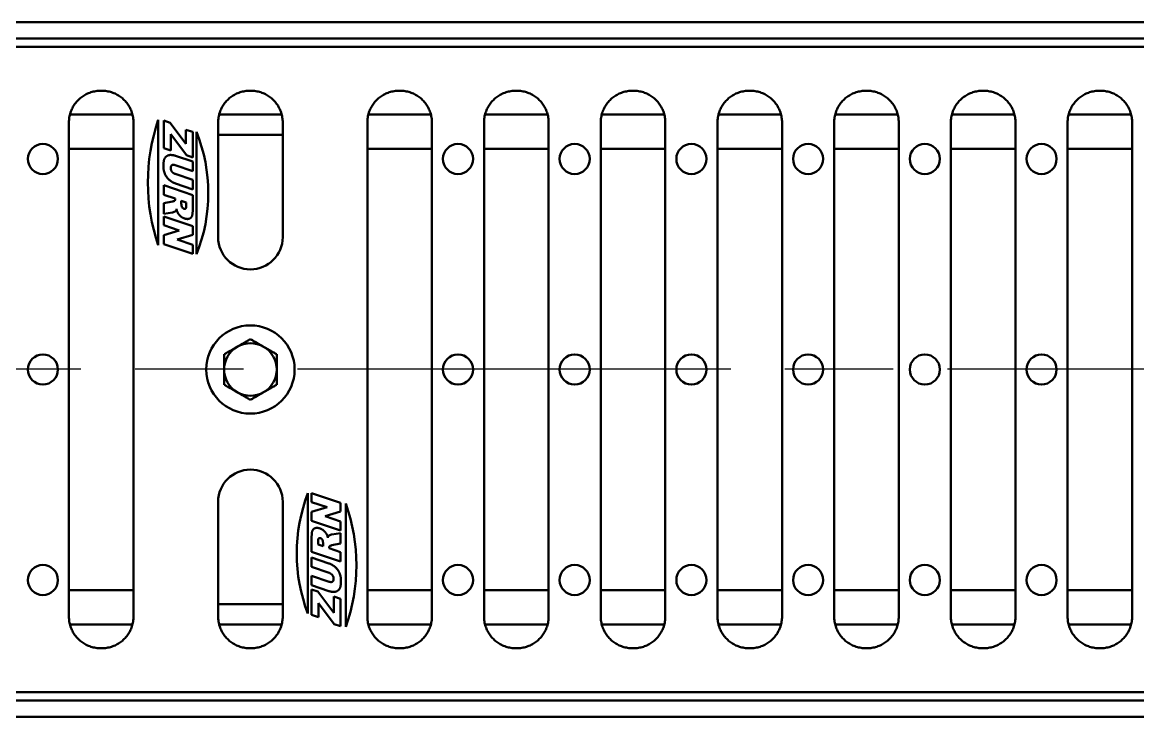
# Model space of a CAD drawing. Header units: inches. Extents: x 39 to 190, y 80 to 114.
# Drawn here: x 135.94 to 145.21, y 104.35 to 110.12 of the extents above; entities that cross this region are included whole.
import ezdxf

# ---------------------------------------------------------------- set-up
doc = ezdxf.new("R2010")
doc.units = ezdxf.units.IN
doc.header["$LTSCALE"] = 8
doc.header["$MEASUREMENT"] = 0
doc.linetypes.add('CHAIN', pattern=[0.7087, 0.4724, -0.0591, 0.1181, -0.0591])
doc.layers.add('Visible (ANSI)', color=7, linetype='Continuous', lineweight=50)

msp = doc.modelspace()

# ---------------------------------------------------------------- linework, layer by layer
at = {"linetype": 'CHAIN', "ltscale": 0.952448}
msp.add_line((190.429964, 107.239559), (64.338546, 107.239559), dxfattribs=at)
at = {"layer": 'Visible (ANSI)'}
for p, q in [((187.838386, 110.123059), (67.838386, 110.123059)), ((187.838386, 109.987059), (67.838386, 109.987059)), ((147.793038, 109.918013), (127.883734, 109.918013)), ((136.602242, 109.55423), (136.594529, 109.55423)), ((137.842242, 109.55423), (137.834529, 109.55423)), ((139.082242, 109.55423), (139.074529, 109.55423)), ((140.052242, 109.55423), (140.044529, 109.55423)), ((141.022242, 109.55423), (141.014529, 109.55423)), ((141.992242, 109.55423), (141.984529, 109.55423)), ((142.962242, 109.55423), (142.954529, 109.55423)), ((143.932242, 109.55423), (143.924529, 109.55423)), ((144.902242, 109.55423), (144.894529, 109.55423)), ((136.858229, 109.357059), (136.338543, 109.357059)), ((137.071695, 109.311166), (137.071695, 108.269747)), ((137.118928, 109.077578), (137.118928, 109.30567)), ((137.118928, 109.30567), (137.172057, 109.287578)), ((138.098229, 109.357059), (137.578543, 109.357059)), ((139.338229, 109.357059), (138.818543, 109.357059)), ((140.308229, 109.357059), (139.788543, 109.357059)), ((141.278229, 109.357059), (140.758543, 109.357059)), ((142.248229, 109.357059), (141.728543, 109.357059)), ((143.218229, 109.357059), (142.698543, 109.357059)), ((144.188229, 109.357059), (143.668543, 109.357059)), ((145.158229, 109.357059), (144.638543, 109.357059)), ((136.330067, 105.183452), (136.330067, 109.290666)), ((136.866704, 105.183452), (136.866704, 109.290666)), ((137.172057, 109.287578), (137.302592, 109.113532)), ((137.302592, 109.113532), (137.302592, 109.230555)), ((137.302592, 109.230555), (137.358928, 109.211319)), ((137.358928, 109.211319), (137.358928, 109.000631)), ((137.389778, 108.194391), (137.389778, 109.212445)), ((137.570067, 108.337059), (137.570067, 109.290666)), ((138.106704, 109.290666), (138.106704, 108.337059)), ((138.810067, 109.290666), (138.810067, 105.183452)), ((139.346704, 109.290666), (139.346704, 105.183452)), ((139.780067, 109.290666), (139.780067, 105.183452)), ((140.316704, 109.290666), (140.316704, 105.183452)), ((140.750067, 109.290666), (140.750067, 105.183452)), ((141.286704, 109.290666), (141.286704, 105.183452)), ((141.720067, 109.290666), (141.720067, 105.183452)), ((142.256704, 109.290666), (142.256704, 105.183452)), ((142.690067, 109.290666), (142.690067, 105.183452)), ((143.226704, 109.290666), (143.226704, 105.183452)), ((143.660067, 109.290666), (143.660067, 105.183452)), ((144.196704, 109.290666), (144.196704, 105.183452)), ((144.630067, 109.290666), (144.630067, 105.183452)), ((145.166704, 109.290666), (145.166704, 105.183452)), ((137.307859, 109.018036), (137.175722, 109.193914)), ((137.175722, 109.193914), (137.175722, 109.058341)), ((137.570067, 109.187059), (138.106704, 109.187059)), ((136.866704, 109.072059), (136.330067, 109.072059)), ((137.175722, 109.058341), (137.118928, 109.077578)), ((137.358928, 109.000631), (137.307859, 109.018036)), ((139.346704, 109.072059), (138.810067, 109.072059)), ((140.316704, 109.072059), (139.780067, 109.072059)), ((141.286704, 109.072059), (140.750067, 109.072059)), ((142.256704, 109.072059), (141.720067, 109.072059)), ((143.226704, 109.072059), (142.690067, 109.072059)), ((144.196704, 109.072059), (143.660067, 109.072059)), ((145.166704, 109.072059), (144.630067, 109.072059)), ((137.358928, 108.886128), (137.213508, 108.935593)), ((137.216714, 109.013456), (137.358928, 108.964906)), ((137.358928, 108.964906), (137.358928, 108.886128)), ((137.213508, 108.862769), (137.358928, 108.813303)), ((137.118928, 108.68941), (137.118928, 108.768647)), ((137.118928, 108.768647), (137.358928, 108.686891)), ((137.358928, 108.734525), (137.216714, 108.783074)), ((137.358928, 108.813303), (137.358928, 108.734525)), ((137.213508, 108.65712), (137.118928, 108.68941)), ((137.213508, 108.654372), (137.213508, 108.65712)), ((137.358928, 108.686891), (137.358928, 108.563227)), ((137.118928, 108.619105), (137.190149, 108.633303)), ((137.118928, 108.532082), (137.118928, 108.619105)), ((137.264119, 108.639944), (137.305111, 108.625975)), ((137.264119, 108.612922), (137.264119, 108.639944)), ((137.305111, 108.625975), (137.305111, 108.597578)), ((137.18992, 108.543074), (137.118928, 108.532082)), ((137.118928, 108.435441), (137.118928, 108.510097)), ((137.118928, 108.510097), (137.358928, 108.428341)), ((137.247172, 108.3917), (137.118928, 108.435441)), ((137.118928, 108.353456), (137.247172, 108.3917)), ((137.358928, 108.428341), (137.358928, 108.355746)), ((137.118928, 108.280173), (137.118928, 108.353456)), ((137.358928, 108.198418), (137.118928, 108.280173)), ((137.358928, 108.355746), (137.230225, 108.317273)), ((137.230225, 108.317273), (137.358928, 108.273303)), ((137.358928, 108.273303), (137.358928, 108.198418)), ((138.316356, 106.208221), (138.316356, 105.207533)), ((138.347206, 106.135478), (138.347206, 106.210364)), ((138.347206, 106.210364), (138.587206, 106.128608)), ((137.570067, 105.183452), (137.570067, 106.137059)), ((138.106704, 106.137059), (138.106704, 105.183452)), ((138.475909, 106.091509), (138.347206, 106.135478)), ((138.347206, 106.053036), (138.475909, 106.091509)), ((138.347206, 105.98044), (138.347206, 106.053036)), ((138.587206, 106.055326), (138.458962, 106.017081)), ((138.587206, 106.128608), (138.587206, 106.055326)), ((138.631028, 105.097616), (138.631028, 106.12184)), ((138.587206, 105.898684), (138.347206, 105.98044)), ((138.458962, 106.017081), (138.587206, 105.973341)), ((138.587206, 105.973341), (138.587206, 105.898684)), ((138.516214, 105.865707), (138.587206, 105.8767)), ((138.587206, 105.8767), (138.587206, 105.789677)), ((138.347206, 105.72189), (138.347206, 105.845555)), ((138.401023, 105.782807), (138.401023, 105.811203)), ((138.442016, 105.768837), (138.401023, 105.782807)), ((138.442016, 105.79586), (138.442016, 105.768837)), ((138.587206, 105.789677), (138.515985, 105.775478)), ((138.587206, 105.640135), (138.347206, 105.72189)), ((138.492626, 105.75441), (138.492626, 105.751661)), ((138.492626, 105.751661), (138.587206, 105.719371)), ((138.587206, 105.719371), (138.587206, 105.640135)), ((138.347206, 105.674257), (138.48942, 105.625707)), ((138.347206, 105.595478), (138.347206, 105.674257)), ((138.492626, 105.546013), (138.347206, 105.595478)), ((138.347206, 105.443875), (138.347206, 105.522654)), ((138.347206, 105.522654), (138.492626, 105.473188)), ((136.330067, 105.402059), (136.866704, 105.402059)), ((138.48942, 105.395326), (138.347206, 105.443875)), ((138.347206, 105.40815), (138.398275, 105.390745)), ((138.347206, 105.197463), (138.347206, 105.40815)), ((138.810067, 105.402059), (139.346704, 105.402059)), ((139.780067, 105.402059), (140.316704, 105.402059)), ((140.750067, 105.402059), (141.286704, 105.402059)), ((141.720067, 105.402059), (142.256704, 105.402059)), ((142.690067, 105.402059), (143.226704, 105.402059)), ((143.660067, 105.402059), (144.196704, 105.402059)), ((144.630067, 105.402059), (145.166704, 105.402059)), ((138.398275, 105.390745), (138.530412, 105.214868)), ((138.530412, 105.214868), (138.530412, 105.35044)), ((138.530412, 105.35044), (138.587206, 105.331203)), ((138.587206, 105.331203), (138.587206, 105.103112)), ((138.106704, 105.287059), (137.570067, 105.287059)), ((138.534077, 105.121203), (138.403542, 105.295249)), ((138.403542, 105.295249), (138.403542, 105.178226)), ((138.403542, 105.178226), (138.347206, 105.197463)), ((136.338543, 105.117059), (136.858229, 105.117059)), ((137.578543, 105.117059), (138.098229, 105.117059)), ((138.587206, 105.103112), (138.534077, 105.121203)), ((138.818543, 105.117059), (139.338229, 105.117059)), ((139.788543, 105.117059), (140.308229, 105.117059)), ((140.758543, 105.117059), (141.278229, 105.117059)), ((141.728543, 105.117059), (142.248229, 105.117059)), ((142.698543, 105.117059), (143.218229, 105.117059)), ((143.668543, 105.117059), (144.188229, 105.117059)), ((144.638543, 105.117059), (145.158229, 105.117059)), ((136.594529, 104.919888), (136.602242, 104.919888)), ((137.834529, 104.919888), (137.842242, 104.919888)), ((139.074529, 104.919888), (139.082242, 104.919888)), ((140.044529, 104.919888), (140.052242, 104.919888)), ((141.014529, 104.919888), (141.022242, 104.919888)), ((141.984529, 104.919888), (141.992242, 104.919888)), ((142.954529, 104.919888), (142.962242, 104.919888)), ((143.924529, 104.919888), (143.932242, 104.919888)), ((144.894529, 104.919888), (144.902242, 104.919888)), ((67.838386, 104.487059), (187.838386, 104.487059)), ((127.883734, 104.556105), (147.793038, 104.556105)), ((67.838386, 104.351059), (187.838386, 104.351059))]:
    msp.add_line(p, q, dxfattribs=at)
for centre, radius in [((136.113372, 108.987059), 0.125), ((139.5634, 108.987059), 0.125), ((140.5334, 108.987059), 0.125), ((141.5034, 108.987059), 0.125), ((142.4734, 108.987059), 0.125), ((143.4434, 108.987059), 0.125), ((144.4134, 108.987059), 0.125), ((137.838386, 107.237059), 0.367), ((136.113372, 107.237059), 0.125), ((139.5634, 107.237059), 0.125), ((140.5334, 107.237059), 0.125), ((141.5034, 107.237059), 0.125), ((142.4734, 107.237059), 0.125), ((143.4434, 107.237059), 0.125), ((144.4134, 107.237059), 0.125), ((136.113372, 105.487059), 0.125), ((139.5634, 105.487059), 0.125), ((140.5334, 105.487059), 0.125), ((141.5034, 105.487059), 0.125), ((142.4734, 105.487059), 0.125), ((143.4434, 105.487059), 0.125), ((144.4134, 105.487059), 0.125)]:
    msp.add_circle(centre, radius, dxfattribs=at)
for centre, radius, start, end in [((138.61476, 108.790457), 1.628553, 161.3529587, 198.6470413), ((136.126802, 108.703418), 1.361696, 338.0486904, 21.9513096), ((137.838386, 108.337059), 0.268318, 180, 0), ((137.838386, 107.237059), 0.21875, 60, 120), ((137.838386, 107.237059), 0.21875, 120, 180), ((137.838386, 107.237059), 0.21875, 0, 60), ((137.838386, 107.237059), 0.21875, 180, 240), ((137.838386, 107.237059), 0.21875, 300, 0), ((137.838386, 107.237059), 0.21875, 240, 300), ((137.838386, 106.137059), 0.268318, 0, 180), ((139.610374, 105.707877), 1.387381, 158.86054, 201.13946), ((137.185289, 105.609728), 1.53376, 340.4947408, 19.5052592)]:
    msp.add_arc(centre, radius, start, end, dxfattribs=at)
for points, knots in [([(136.594529, 109.55423), (136.580629, 109.55423), (136.56674, 109.553144), (136.539322, 109.54883), (136.525793, 109.545602), (136.499425, 109.537083), (136.486587, 109.531792), (136.461911, 109.519278), (136.450074, 109.512056), (136.427688, 109.495855), (136.41714, 109.486877), (136.397588, 109.467385), (136.388585, 109.45687), (136.372339, 109.434561), (136.365098, 109.422765), (136.352554, 109.39818), (136.347251, 109.385389), (136.338713, 109.359124), (136.335478, 109.345649), (136.331155, 109.318342), (136.330067, 109.304509), (136.330067, 109.290666)], [-0.98008275, -0.98008275, -0.98008275, -0.98008275, -0.82373227, -0.82373227, -0.6673818, -0.6673818, -0.51103133, -0.51103133, -0.35468086, -0.35468086, -0.19833038, -0.19833038, -0.04197991, -0.04197991, 0.11437056, 0.11437056, 0.27072103, 0.27072103, 0.42707151, 0.42707151, 0.58342198, 0.58342198, 0.58342198, 0.58342198]), ([(136.866704, 109.290666), (136.866704, 109.304509), (136.865616, 109.318342), (136.861293, 109.345649), (136.858058, 109.359124), (136.84952, 109.385389), (136.844217, 109.39818), (136.831673, 109.422765), (136.824432, 109.434561), (136.808187, 109.45687), (136.799183, 109.467385), (136.779631, 109.486877), (136.769083, 109.495855), (136.746698, 109.512056), (136.734861, 109.519278), (136.710185, 109.531792), (136.697346, 109.537083), (136.670978, 109.545602), (136.657449, 109.54883), (136.630031, 109.553144), (136.616142, 109.55423), (136.602242, 109.55423)], [-0.58342198, -0.58342198, -0.58342198, -0.58342198, -0.42707151, -0.42707151, -0.27072103, -0.27072103, -0.11437056, -0.11437056, 0.04197991, 0.04197991, 0.19833038, 0.19833038, 0.35468086, 0.35468086, 0.51103133, 0.51103133, 0.6673818, 0.6673818, 0.82373227, 0.82373227, 0.98008275, 0.98008275, 0.98008275, 0.98008275]), ([(137.834529, 109.55423), (137.820629, 109.55423), (137.80674, 109.553144), (137.779322, 109.54883), (137.765793, 109.545602), (137.739425, 109.537083), (137.726587, 109.531792), (137.701911, 109.519278), (137.690074, 109.512056), (137.667688, 109.495855), (137.65714, 109.486877), (137.637588, 109.467385), (137.628585, 109.45687), (137.612339, 109.434561), (137.605098, 109.422765), (137.592554, 109.39818), (137.587251, 109.385389), (137.578713, 109.359124), (137.575478, 109.345649), (137.571155, 109.318342), (137.570067, 109.304509), (137.570067, 109.290666)], [-0.98008275, -0.98008275, -0.98008275, -0.98008275, -0.82373227, -0.82373227, -0.6673818, -0.6673818, -0.51103133, -0.51103133, -0.35468086, -0.35468086, -0.19833038, -0.19833038, -0.04197991, -0.04197991, 0.11437056, 0.11437056, 0.27072103, 0.27072103, 0.42707151, 0.42707151, 0.58342198, 0.58342198, 0.58342198, 0.58342198]), ([(137.842242, 109.55423), (137.856142, 109.55423), (137.870031, 109.553144), (137.897449, 109.54883), (137.910978, 109.545602), (137.937346, 109.537083), (137.950185, 109.531792), (137.974861, 109.519278), (137.986698, 109.512056), (138.009083, 109.495855), (138.019631, 109.486877), (138.039183, 109.467385), (138.048187, 109.45687), (138.064432, 109.434561), (138.071673, 109.422765), (138.084217, 109.39818), (138.08952, 109.385389), (138.098058, 109.359124), (138.101293, 109.345649), (138.105616, 109.318342), (138.106704, 109.304509), (138.106704, 109.290666)], [-0.98008275, -0.98008275, -0.98008275, -0.98008275, -0.82373227, -0.82373227, -0.6673818, -0.6673818, -0.51103133, -0.51103133, -0.35468086, -0.35468086, -0.19833038, -0.19833038, -0.04197991, -0.04197991, 0.11437056, 0.11437056, 0.27072103, 0.27072103, 0.42707151, 0.42707151, 0.58342198, 0.58342198, 0.58342198, 0.58342198]), ([(138.810067, 109.290666), (138.810067, 109.304509), (138.811155, 109.318342), (138.815478, 109.345649), (138.818713, 109.359124), (138.827251, 109.385389), (138.832554, 109.39818), (138.845098, 109.422765), (138.852339, 109.434561), (138.868585, 109.45687), (138.877588, 109.467385), (138.89714, 109.486877), (138.907688, 109.495855), (138.930074, 109.512056), (138.941911, 109.519278), (138.966587, 109.531792), (138.979425, 109.537083), (139.005793, 109.545602), (139.019322, 109.54883), (139.04674, 109.553144), (139.060629, 109.55423), (139.074529, 109.55423)], [-0.58342198, -0.58342198, -0.58342198, -0.58342198, -0.42707151, -0.42707151, -0.27072103, -0.27072103, -0.11437056, -0.11437056, 0.04197991, 0.04197991, 0.19833038, 0.19833038, 0.35468086, 0.35468086, 0.51103133, 0.51103133, 0.6673818, 0.6673818, 0.82373227, 0.82373227, 0.98008275, 0.98008275, 0.98008275, 0.98008275]), ([(139.082242, 109.55423), (139.096142, 109.55423), (139.110031, 109.553144), (139.137449, 109.54883), (139.150978, 109.545602), (139.177346, 109.537083), (139.190185, 109.531792), (139.214861, 109.519278), (139.226698, 109.512056), (139.249083, 109.495855), (139.259631, 109.486877), (139.279183, 109.467385), (139.288187, 109.45687), (139.304432, 109.434561), (139.311673, 109.422765), (139.324217, 109.39818), (139.32952, 109.385389), (139.338058, 109.359124), (139.341293, 109.345649), (139.345616, 109.318342), (139.346704, 109.304509), (139.346704, 109.290666)], [-0.98008275, -0.98008275, -0.98008275, -0.98008275, -0.82373227, -0.82373227, -0.6673818, -0.6673818, -0.51103133, -0.51103133, -0.35468086, -0.35468086, -0.19833038, -0.19833038, -0.04197991, -0.04197991, 0.11437056, 0.11437056, 0.27072103, 0.27072103, 0.42707151, 0.42707151, 0.58342198, 0.58342198, 0.58342198, 0.58342198]), ([(139.780067, 109.290666), (139.780067, 109.304509), (139.781155, 109.318342), (139.785478, 109.345649), (139.788713, 109.359124), (139.797251, 109.385389), (139.802554, 109.39818), (139.815098, 109.422765), (139.822339, 109.434561), (139.838585, 109.45687), (139.847588, 109.467385), (139.86714, 109.486877), (139.877688, 109.495855), (139.900074, 109.512056), (139.911911, 109.519278), (139.936587, 109.531792), (139.949425, 109.537083), (139.975793, 109.545602), (139.989322, 109.54883), (140.01674, 109.553144), (140.030629, 109.55423), (140.044529, 109.55423)], [-0.58342198, -0.58342198, -0.58342198, -0.58342198, -0.42707151, -0.42707151, -0.27072103, -0.27072103, -0.11437056, -0.11437056, 0.04197991, 0.04197991, 0.19833038, 0.19833038, 0.35468086, 0.35468086, 0.51103133, 0.51103133, 0.6673818, 0.6673818, 0.82373227, 0.82373227, 0.98008275, 0.98008275, 0.98008275, 0.98008275]), ([(140.052242, 109.55423), (140.066142, 109.55423), (140.080031, 109.553144), (140.107449, 109.54883), (140.120978, 109.545602), (140.147346, 109.537083), (140.160185, 109.531792), (140.184861, 109.519278), (140.196698, 109.512056), (140.219083, 109.495855), (140.229631, 109.486877), (140.249183, 109.467385), (140.258187, 109.45687), (140.274432, 109.434561), (140.281673, 109.422765), (140.294217, 109.39818), (140.29952, 109.385389), (140.308058, 109.359124), (140.311293, 109.345649), (140.315616, 109.318342), (140.316704, 109.304509), (140.316704, 109.290666)], [-0.98008275, -0.98008275, -0.98008275, -0.98008275, -0.82373227, -0.82373227, -0.6673818, -0.6673818, -0.51103133, -0.51103133, -0.35468086, -0.35468086, -0.19833038, -0.19833038, -0.04197991, -0.04197991, 0.11437056, 0.11437056, 0.27072103, 0.27072103, 0.42707151, 0.42707151, 0.58342198, 0.58342198, 0.58342198, 0.58342198]), ([(140.750067, 109.290666), (140.750067, 109.304509), (140.751155, 109.318342), (140.755478, 109.345649), (140.758713, 109.359124), (140.767251, 109.385389), (140.772554, 109.39818), (140.785098, 109.422765), (140.792339, 109.434561), (140.808585, 109.45687), (140.817588, 109.467385), (140.83714, 109.486877), (140.847688, 109.495855), (140.870074, 109.512056), (140.881911, 109.519278), (140.906587, 109.531792), (140.919425, 109.537083), (140.945793, 109.545602), (140.959322, 109.54883), (140.98674, 109.553144), (141.000629, 109.55423), (141.014529, 109.55423)], [-0.58342198, -0.58342198, -0.58342198, -0.58342198, -0.42707151, -0.42707151, -0.27072103, -0.27072103, -0.11437056, -0.11437056, 0.04197991, 0.04197991, 0.19833038, 0.19833038, 0.35468086, 0.35468086, 0.51103133, 0.51103133, 0.6673818, 0.6673818, 0.82373227, 0.82373227, 0.98008275, 0.98008275, 0.98008275, 0.98008275]), ([(141.022242, 109.55423), (141.036142, 109.55423), (141.050031, 109.553144), (141.077449, 109.54883), (141.090978, 109.545602), (141.117346, 109.537083), (141.130185, 109.531792), (141.154861, 109.519278), (141.166698, 109.512056), (141.189083, 109.495855), (141.199631, 109.486877), (141.219183, 109.467385), (141.228187, 109.45687), (141.244432, 109.434561), (141.251673, 109.422765), (141.264217, 109.39818), (141.26952, 109.385389), (141.278058, 109.359124), (141.281293, 109.345649), (141.285616, 109.318342), (141.286704, 109.304509), (141.286704, 109.290666)], [-0.98008275, -0.98008275, -0.98008275, -0.98008275, -0.82373227, -0.82373227, -0.6673818, -0.6673818, -0.51103133, -0.51103133, -0.35468086, -0.35468086, -0.19833038, -0.19833038, -0.04197991, -0.04197991, 0.11437056, 0.11437056, 0.27072103, 0.27072103, 0.42707151, 0.42707151, 0.58342198, 0.58342198, 0.58342198, 0.58342198]), ([(141.720067, 109.290666), (141.720067, 109.304509), (141.721155, 109.318342), (141.725478, 109.345649), (141.728713, 109.359124), (141.737251, 109.385389), (141.742554, 109.39818), (141.755098, 109.422765), (141.762339, 109.434561), (141.778585, 109.45687), (141.787588, 109.467385), (141.80714, 109.486877), (141.817688, 109.495855), (141.840074, 109.512056), (141.851911, 109.519278), (141.876587, 109.531792), (141.889425, 109.537083), (141.915793, 109.545602), (141.929322, 109.54883), (141.95674, 109.553144), (141.970629, 109.55423), (141.984529, 109.55423)], [-0.58342198, -0.58342198, -0.58342198, -0.58342198, -0.42707151, -0.42707151, -0.27072103, -0.27072103, -0.11437056, -0.11437056, 0.04197991, 0.04197991, 0.19833038, 0.19833038, 0.35468086, 0.35468086, 0.51103133, 0.51103133, 0.6673818, 0.6673818, 0.82373227, 0.82373227, 0.98008275, 0.98008275, 0.98008275, 0.98008275]), ([(141.992242, 109.55423), (142.006142, 109.55423), (142.020031, 109.553144), (142.047449, 109.54883), (142.060978, 109.545602), (142.087346, 109.537083), (142.100185, 109.531792), (142.124861, 109.519278), (142.136698, 109.512056), (142.159083, 109.495855), (142.169631, 109.486877), (142.189183, 109.467385), (142.198187, 109.45687), (142.214432, 109.434561), (142.221673, 109.422765), (142.234217, 109.39818), (142.23952, 109.385389), (142.248058, 109.359124), (142.251293, 109.345649), (142.255616, 109.318342), (142.256704, 109.304509), (142.256704, 109.290666)], [-0.98008275, -0.98008275, -0.98008275, -0.98008275, -0.82373227, -0.82373227, -0.6673818, -0.6673818, -0.51103133, -0.51103133, -0.35468086, -0.35468086, -0.19833038, -0.19833038, -0.04197991, -0.04197991, 0.11437056, 0.11437056, 0.27072103, 0.27072103, 0.42707151, 0.42707151, 0.58342198, 0.58342198, 0.58342198, 0.58342198]), ([(142.690067, 109.290666), (142.690067, 109.304509), (142.691155, 109.318342), (142.695478, 109.345649), (142.698713, 109.359124), (142.707251, 109.385389), (142.712554, 109.39818), (142.725098, 109.422765), (142.732339, 109.434561), (142.748585, 109.45687), (142.757588, 109.467385), (142.77714, 109.486877), (142.787688, 109.495855), (142.810074, 109.512056), (142.821911, 109.519278), (142.846587, 109.531792), (142.859425, 109.537083), (142.885793, 109.545602), (142.899322, 109.54883), (142.92674, 109.553144), (142.940629, 109.55423), (142.954529, 109.55423)], [-0.58342198, -0.58342198, -0.58342198, -0.58342198, -0.42707151, -0.42707151, -0.27072103, -0.27072103, -0.11437056, -0.11437056, 0.04197991, 0.04197991, 0.19833038, 0.19833038, 0.35468086, 0.35468086, 0.51103133, 0.51103133, 0.6673818, 0.6673818, 0.82373227, 0.82373227, 0.98008275, 0.98008275, 0.98008275, 0.98008275]), ([(142.962242, 109.55423), (142.976142, 109.55423), (142.990031, 109.553144), (143.017449, 109.54883), (143.030978, 109.545602), (143.057346, 109.537083), (143.070185, 109.531792), (143.094861, 109.519278), (143.106698, 109.512056), (143.129083, 109.495855), (143.139631, 109.486877), (143.159183, 109.467385), (143.168187, 109.45687), (143.184432, 109.434561), (143.191673, 109.422765), (143.204217, 109.39818), (143.20952, 109.385389), (143.218058, 109.359124), (143.221293, 109.345649), (143.225616, 109.318342), (143.226704, 109.304509), (143.226704, 109.290666)], [-0.98008275, -0.98008275, -0.98008275, -0.98008275, -0.82373227, -0.82373227, -0.6673818, -0.6673818, -0.51103133, -0.51103133, -0.35468086, -0.35468086, -0.19833038, -0.19833038, -0.04197991, -0.04197991, 0.11437056, 0.11437056, 0.27072103, 0.27072103, 0.42707151, 0.42707151, 0.58342198, 0.58342198, 0.58342198, 0.58342198]), ([(143.660067, 109.290666), (143.660067, 109.304509), (143.661155, 109.318342), (143.665478, 109.345649), (143.668713, 109.359124), (143.677251, 109.385389), (143.682554, 109.39818), (143.695098, 109.422765), (143.702339, 109.434561), (143.718585, 109.45687), (143.727588, 109.467385), (143.74714, 109.486877), (143.757688, 109.495855), (143.780074, 109.512056), (143.791911, 109.519278), (143.816587, 109.531792), (143.829425, 109.537083), (143.855793, 109.545602), (143.869322, 109.54883), (143.89674, 109.553144), (143.910629, 109.55423), (143.924529, 109.55423)], [-0.58342198, -0.58342198, -0.58342198, -0.58342198, -0.42707151, -0.42707151, -0.27072103, -0.27072103, -0.11437056, -0.11437056, 0.04197991, 0.04197991, 0.19833038, 0.19833038, 0.35468086, 0.35468086, 0.51103133, 0.51103133, 0.6673818, 0.6673818, 0.82373227, 0.82373227, 0.98008275, 0.98008275, 0.98008275, 0.98008275]), ([(143.932242, 109.55423), (143.946142, 109.55423), (143.960031, 109.553144), (143.987449, 109.54883), (144.000978, 109.545602), (144.027346, 109.537083), (144.040185, 109.531792), (144.064861, 109.519278), (144.076698, 109.512056), (144.099083, 109.495855), (144.109631, 109.486877), (144.129183, 109.467385), (144.138187, 109.45687), (144.154432, 109.434561), (144.161673, 109.422765), (144.174217, 109.39818), (144.17952, 109.385389), (144.188058, 109.359124), (144.191293, 109.345649), (144.195616, 109.318342), (144.196704, 109.304509), (144.196704, 109.290666)], [-0.98008275, -0.98008275, -0.98008275, -0.98008275, -0.82373227, -0.82373227, -0.6673818, -0.6673818, -0.51103133, -0.51103133, -0.35468086, -0.35468086, -0.19833038, -0.19833038, -0.04197991, -0.04197991, 0.11437056, 0.11437056, 0.27072103, 0.27072103, 0.42707151, 0.42707151, 0.58342198, 0.58342198, 0.58342198, 0.58342198]), ([(144.630067, 109.290666), (144.630067, 109.304509), (144.631155, 109.318342), (144.635478, 109.345649), (144.638713, 109.359124), (144.647251, 109.385389), (144.652554, 109.39818), (144.665098, 109.422765), (144.672339, 109.434561), (144.688585, 109.45687), (144.697588, 109.467385), (144.71714, 109.486877), (144.727688, 109.495855), (144.750074, 109.512056), (144.761911, 109.519278), (144.786587, 109.531792), (144.799425, 109.537083), (144.825793, 109.545602), (144.839322, 109.54883), (144.86674, 109.553144), (144.880629, 109.55423), (144.894529, 109.55423)], [-0.58342198, -0.58342198, -0.58342198, -0.58342198, -0.42707151, -0.42707151, -0.27072103, -0.27072103, -0.11437056, -0.11437056, 0.04197991, 0.04197991, 0.19833038, 0.19833038, 0.35468086, 0.35468086, 0.51103133, 0.51103133, 0.6673818, 0.6673818, 0.82373227, 0.82373227, 0.98008275, 0.98008275, 0.98008275, 0.98008275]), ([(144.902242, 109.55423), (144.916142, 109.55423), (144.930031, 109.553144), (144.957449, 109.54883), (144.970978, 109.545602), (144.997346, 109.537083), (145.010185, 109.531792), (145.034861, 109.519278), (145.046698, 109.512056), (145.069083, 109.495855), (145.079631, 109.486877), (145.099183, 109.467385), (145.108187, 109.45687), (145.124432, 109.434561), (145.131673, 109.422765), (145.144217, 109.39818), (145.14952, 109.385389), (145.158058, 109.359124), (145.161293, 109.345649), (145.165616, 109.318342), (145.166704, 109.304509), (145.166704, 109.290666)], [-0.98008275, -0.98008275, -0.98008275, -0.98008275, -0.82373227, -0.82373227, -0.6673818, -0.6673818, -0.51103133, -0.51103133, -0.35468086, -0.35468086, -0.19833038, -0.19833038, -0.04197991, -0.04197991, 0.11437056, 0.11437056, 0.27072103, 0.27072103, 0.42707151, 0.42707151, 0.58342198, 0.58342198, 0.58342198, 0.58342198]), ([(136.594529, 104.919888), (136.580629, 104.919888), (136.56674, 104.920973), (136.539322, 104.925287), (136.525793, 104.928516), (136.499425, 104.937035), (136.486587, 104.942326), (136.461911, 104.954839), (136.450074, 104.962062), (136.427688, 104.978263), (136.41714, 104.987241), (136.397588, 105.006733), (136.388585, 105.017247), (136.372339, 105.039557), (136.365098, 105.051352), (136.352554, 105.075938), (136.347251, 105.088728), (136.338713, 105.114994), (136.335478, 105.128468), (136.331155, 105.155776), (136.330067, 105.169609), (136.330067, 105.183452)], [-0.98008275, -0.98008275, -0.98008275, -0.98008275, -0.82373227, -0.82373227, -0.6673818, -0.6673818, -0.51103133, -0.51103133, -0.35468086, -0.35468086, -0.19833038, -0.19833038, -0.04197991, -0.04197991, 0.11437056, 0.11437056, 0.27072103, 0.27072103, 0.42707151, 0.42707151, 0.58342198, 0.58342198, 0.58342198, 0.58342198]), ([(136.866704, 105.183452), (136.866704, 105.169609), (136.865616, 105.155776), (136.861293, 105.128468), (136.858058, 105.114994), (136.84952, 105.088728), (136.844217, 105.075938), (136.831673, 105.051352), (136.824432, 105.039557), (136.808187, 105.017247), (136.799183, 105.006733), (136.779631, 104.987241), (136.769083, 104.978263), (136.746698, 104.962062), (136.734861, 104.954839), (136.710185, 104.942326), (136.697346, 104.937035), (136.670978, 104.928516), (136.657449, 104.925287), (136.630031, 104.920973), (136.616142, 104.919888), (136.602242, 104.919888)], [-0.58342198, -0.58342198, -0.58342198, -0.58342198, -0.42707151, -0.42707151, -0.27072103, -0.27072103, -0.11437056, -0.11437056, 0.04197991, 0.04197991, 0.19833038, 0.19833038, 0.35468086, 0.35468086, 0.51103133, 0.51103133, 0.6673818, 0.6673818, 0.82373227, 0.82373227, 0.98008275, 0.98008275, 0.98008275, 0.98008275]), ([(137.834529, 104.919888), (137.820629, 104.919888), (137.80674, 104.920973), (137.779322, 104.925287), (137.765793, 104.928516), (137.739425, 104.937035), (137.726587, 104.942326), (137.701911, 104.954839), (137.690074, 104.962062), (137.667688, 104.978263), (137.65714, 104.987241), (137.637588, 105.006733), (137.628585, 105.017247), (137.612339, 105.039557), (137.605098, 105.051352), (137.592554, 105.075938), (137.587251, 105.088728), (137.578713, 105.114994), (137.575478, 105.128468), (137.571155, 105.155776), (137.570067, 105.169609), (137.570067, 105.183452)], [-0.98008275, -0.98008275, -0.98008275, -0.98008275, -0.82373227, -0.82373227, -0.6673818, -0.6673818, -0.51103133, -0.51103133, -0.35468086, -0.35468086, -0.19833038, -0.19833038, -0.04197991, -0.04197991, 0.11437056, 0.11437056, 0.27072103, 0.27072103, 0.42707151, 0.42707151, 0.58342198, 0.58342198, 0.58342198, 0.58342198]), ([(137.842242, 104.919888), (137.856142, 104.919888), (137.870031, 104.920973), (137.897449, 104.925287), (137.910978, 104.928516), (137.937346, 104.937035), (137.950185, 104.942326), (137.974861, 104.954839), (137.986698, 104.962062), (138.009083, 104.978263), (138.019631, 104.987241), (138.039183, 105.006733), (138.048187, 105.017247), (138.064432, 105.039557), (138.071673, 105.051352), (138.084217, 105.075938), (138.08952, 105.088728), (138.098058, 105.114994), (138.101293, 105.128468), (138.105616, 105.155776), (138.106704, 105.169609), (138.106704, 105.183452)], [-0.98008275, -0.98008275, -0.98008275, -0.98008275, -0.82373227, -0.82373227, -0.6673818, -0.6673818, -0.51103133, -0.51103133, -0.35468086, -0.35468086, -0.19833038, -0.19833038, -0.04197991, -0.04197991, 0.11437056, 0.11437056, 0.27072103, 0.27072103, 0.42707151, 0.42707151, 0.58342198, 0.58342198, 0.58342198, 0.58342198]), ([(138.810067, 105.183452), (138.810067, 105.169609), (138.811155, 105.155776), (138.815478, 105.128468), (138.818713, 105.114994), (138.827251, 105.088728), (138.832554, 105.075938), (138.845098, 105.051352), (138.852339, 105.039557), (138.868585, 105.017247), (138.877588, 105.006733), (138.89714, 104.987241), (138.907688, 104.978263), (138.930074, 104.962062), (138.941911, 104.954839), (138.966587, 104.942326), (138.979425, 104.937035), (139.005793, 104.928516), (139.019322, 104.925287), (139.04674, 104.920973), (139.060629, 104.919888), (139.074529, 104.919888)], [-0.58342198, -0.58342198, -0.58342198, -0.58342198, -0.42707151, -0.42707151, -0.27072103, -0.27072103, -0.11437056, -0.11437056, 0.04197991, 0.04197991, 0.19833038, 0.19833038, 0.35468086, 0.35468086, 0.51103133, 0.51103133, 0.6673818, 0.6673818, 0.82373227, 0.82373227, 0.98008275, 0.98008275, 0.98008275, 0.98008275]), ([(139.082242, 104.919888), (139.096142, 104.919888), (139.110031, 104.920973), (139.137449, 104.925287), (139.150978, 104.928516), (139.177346, 104.937035), (139.190185, 104.942326), (139.214861, 104.954839), (139.226698, 104.962062), (139.249083, 104.978263), (139.259631, 104.987241), (139.279183, 105.006733), (139.288187, 105.017247), (139.304432, 105.039557), (139.311673, 105.051352), (139.324217, 105.075938), (139.32952, 105.088728), (139.338058, 105.114994), (139.341293, 105.128468), (139.345616, 105.155776), (139.346704, 105.169609), (139.346704, 105.183452)], [-0.98008275, -0.98008275, -0.98008275, -0.98008275, -0.82373227, -0.82373227, -0.6673818, -0.6673818, -0.51103133, -0.51103133, -0.35468086, -0.35468086, -0.19833038, -0.19833038, -0.04197991, -0.04197991, 0.11437056, 0.11437056, 0.27072103, 0.27072103, 0.42707151, 0.42707151, 0.58342198, 0.58342198, 0.58342198, 0.58342198]), ([(139.780067, 105.183452), (139.780067, 105.169609), (139.781155, 105.155776), (139.785478, 105.128468), (139.788713, 105.114994), (139.797251, 105.088728), (139.802554, 105.075938), (139.815098, 105.051352), (139.822339, 105.039557), (139.838585, 105.017247), (139.847588, 105.006733), (139.86714, 104.987241), (139.877688, 104.978263), (139.900074, 104.962062), (139.911911, 104.954839), (139.936587, 104.942326), (139.949425, 104.937035), (139.975793, 104.928516), (139.989322, 104.925287), (140.01674, 104.920973), (140.030629, 104.919888), (140.044529, 104.919888)], [-0.58342198, -0.58342198, -0.58342198, -0.58342198, -0.42707151, -0.42707151, -0.27072103, -0.27072103, -0.11437056, -0.11437056, 0.04197991, 0.04197991, 0.19833038, 0.19833038, 0.35468086, 0.35468086, 0.51103133, 0.51103133, 0.6673818, 0.6673818, 0.82373227, 0.82373227, 0.98008275, 0.98008275, 0.98008275, 0.98008275]), ([(140.052242, 104.919888), (140.066142, 104.919888), (140.080031, 104.920973), (140.107449, 104.925287), (140.120978, 104.928516), (140.147346, 104.937035), (140.160185, 104.942326), (140.184861, 104.954839), (140.196698, 104.962062), (140.219083, 104.978263), (140.229631, 104.987241), (140.249183, 105.006733), (140.258187, 105.017247), (140.274432, 105.039557), (140.281673, 105.051352), (140.294217, 105.075938), (140.29952, 105.088728), (140.308058, 105.114994), (140.311293, 105.128468), (140.315616, 105.155776), (140.316704, 105.169609), (140.316704, 105.183452)], [-0.98008275, -0.98008275, -0.98008275, -0.98008275, -0.82373227, -0.82373227, -0.6673818, -0.6673818, -0.51103133, -0.51103133, -0.35468086, -0.35468086, -0.19833038, -0.19833038, -0.04197991, -0.04197991, 0.11437056, 0.11437056, 0.27072103, 0.27072103, 0.42707151, 0.42707151, 0.58342198, 0.58342198, 0.58342198, 0.58342198]), ([(140.750067, 105.183452), (140.750067, 105.169609), (140.751155, 105.155776), (140.755478, 105.128468), (140.758713, 105.114994), (140.767251, 105.088728), (140.772554, 105.075938), (140.785098, 105.051352), (140.792339, 105.039557), (140.808585, 105.017247), (140.817588, 105.006733), (140.83714, 104.987241), (140.847688, 104.978263), (140.870074, 104.962062), (140.881911, 104.954839), (140.906587, 104.942326), (140.919425, 104.937035), (140.945793, 104.928516), (140.959322, 104.925287), (140.98674, 104.920973), (141.000629, 104.919888), (141.014529, 104.919888)], [-0.58342198, -0.58342198, -0.58342198, -0.58342198, -0.42707151, -0.42707151, -0.27072103, -0.27072103, -0.11437056, -0.11437056, 0.04197991, 0.04197991, 0.19833038, 0.19833038, 0.35468086, 0.35468086, 0.51103133, 0.51103133, 0.6673818, 0.6673818, 0.82373227, 0.82373227, 0.98008275, 0.98008275, 0.98008275, 0.98008275]), ([(141.022242, 104.919888), (141.036142, 104.919888), (141.050031, 104.920973), (141.077449, 104.925287), (141.090978, 104.928516), (141.117346, 104.937035), (141.130185, 104.942326), (141.154861, 104.954839), (141.166698, 104.962062), (141.189083, 104.978263), (141.199631, 104.987241), (141.219183, 105.006733), (141.228187, 105.017247), (141.244432, 105.039557), (141.251673, 105.051352), (141.264217, 105.075938), (141.26952, 105.088728), (141.278058, 105.114994), (141.281293, 105.128468), (141.285616, 105.155776), (141.286704, 105.169609), (141.286704, 105.183452)], [-0.98008275, -0.98008275, -0.98008275, -0.98008275, -0.82373227, -0.82373227, -0.6673818, -0.6673818, -0.51103133, -0.51103133, -0.35468086, -0.35468086, -0.19833038, -0.19833038, -0.04197991, -0.04197991, 0.11437056, 0.11437056, 0.27072103, 0.27072103, 0.42707151, 0.42707151, 0.58342198, 0.58342198, 0.58342198, 0.58342198]), ([(141.720067, 105.183452), (141.720067, 105.169609), (141.721155, 105.155776), (141.725478, 105.128468), (141.728713, 105.114994), (141.737251, 105.088728), (141.742554, 105.075938), (141.755098, 105.051352), (141.762339, 105.039557), (141.778585, 105.017247), (141.787588, 105.006733), (141.80714, 104.987241), (141.817688, 104.978263), (141.840074, 104.962062), (141.851911, 104.954839), (141.876587, 104.942326), (141.889425, 104.937035), (141.915793, 104.928516), (141.929322, 104.925287), (141.95674, 104.920973), (141.970629, 104.919888), (141.984529, 104.919888)], [-0.58342198, -0.58342198, -0.58342198, -0.58342198, -0.42707151, -0.42707151, -0.27072103, -0.27072103, -0.11437056, -0.11437056, 0.04197991, 0.04197991, 0.19833038, 0.19833038, 0.35468086, 0.35468086, 0.51103133, 0.51103133, 0.6673818, 0.6673818, 0.82373227, 0.82373227, 0.98008275, 0.98008275, 0.98008275, 0.98008275]), ([(141.992242, 104.919888), (142.006142, 104.919888), (142.020031, 104.920973), (142.047449, 104.925287), (142.060978, 104.928516), (142.087346, 104.937035), (142.100185, 104.942326), (142.124861, 104.954839), (142.136698, 104.962062), (142.159083, 104.978263), (142.169631, 104.987241), (142.189183, 105.006733), (142.198187, 105.017247), (142.214432, 105.039557), (142.221673, 105.051352), (142.234217, 105.075938), (142.23952, 105.088728), (142.248058, 105.114994), (142.251293, 105.128468), (142.255616, 105.155776), (142.256704, 105.169609), (142.256704, 105.183452)], [-0.98008275, -0.98008275, -0.98008275, -0.98008275, -0.82373227, -0.82373227, -0.6673818, -0.6673818, -0.51103133, -0.51103133, -0.35468086, -0.35468086, -0.19833038, -0.19833038, -0.04197991, -0.04197991, 0.11437056, 0.11437056, 0.27072103, 0.27072103, 0.42707151, 0.42707151, 0.58342198, 0.58342198, 0.58342198, 0.58342198]), ([(142.690067, 105.183452), (142.690067, 105.169609), (142.691155, 105.155776), (142.695478, 105.128468), (142.698713, 105.114994), (142.707251, 105.088728), (142.712554, 105.075938), (142.725098, 105.051352), (142.732339, 105.039557), (142.748585, 105.017247), (142.757588, 105.006733), (142.77714, 104.987241), (142.787688, 104.978263), (142.810074, 104.962062), (142.821911, 104.954839), (142.846587, 104.942326), (142.859425, 104.937035), (142.885793, 104.928516), (142.899322, 104.925287), (142.92674, 104.920973), (142.940629, 104.919888), (142.954529, 104.919888)], [-0.58342198, -0.58342198, -0.58342198, -0.58342198, -0.42707151, -0.42707151, -0.27072103, -0.27072103, -0.11437056, -0.11437056, 0.04197991, 0.04197991, 0.19833038, 0.19833038, 0.35468086, 0.35468086, 0.51103133, 0.51103133, 0.6673818, 0.6673818, 0.82373227, 0.82373227, 0.98008275, 0.98008275, 0.98008275, 0.98008275]), ([(142.962242, 104.919888), (142.976142, 104.919888), (142.990031, 104.920973), (143.017449, 104.925287), (143.030978, 104.928516), (143.057346, 104.937035), (143.070185, 104.942326), (143.094861, 104.954839), (143.106698, 104.962062), (143.129083, 104.978263), (143.139631, 104.987241), (143.159183, 105.006733), (143.168187, 105.017247), (143.184432, 105.039557), (143.191673, 105.051352), (143.204217, 105.075938), (143.20952, 105.088728), (143.218058, 105.114994), (143.221293, 105.128468), (143.225616, 105.155776), (143.226704, 105.169609), (143.226704, 105.183452)], [-0.98008275, -0.98008275, -0.98008275, -0.98008275, -0.82373227, -0.82373227, -0.6673818, -0.6673818, -0.51103133, -0.51103133, -0.35468086, -0.35468086, -0.19833038, -0.19833038, -0.04197991, -0.04197991, 0.11437056, 0.11437056, 0.27072103, 0.27072103, 0.42707151, 0.42707151, 0.58342198, 0.58342198, 0.58342198, 0.58342198]), ([(143.660067, 105.183452), (143.660067, 105.169609), (143.661155, 105.155776), (143.665478, 105.128468), (143.668713, 105.114994), (143.677251, 105.088728), (143.682554, 105.075938), (143.695098, 105.051352), (143.702339, 105.039557), (143.718585, 105.017247), (143.727588, 105.006733), (143.74714, 104.987241), (143.757688, 104.978263), (143.780074, 104.962062), (143.791911, 104.954839), (143.816587, 104.942326), (143.829425, 104.937035), (143.855793, 104.928516), (143.869322, 104.925287), (143.89674, 104.920973), (143.910629, 104.919888), (143.924529, 104.919888)], [-0.58342198, -0.58342198, -0.58342198, -0.58342198, -0.42707151, -0.42707151, -0.27072103, -0.27072103, -0.11437056, -0.11437056, 0.04197991, 0.04197991, 0.19833038, 0.19833038, 0.35468086, 0.35468086, 0.51103133, 0.51103133, 0.6673818, 0.6673818, 0.82373227, 0.82373227, 0.98008275, 0.98008275, 0.98008275, 0.98008275]), ([(143.932242, 104.919888), (143.946142, 104.919888), (143.960031, 104.920973), (143.987449, 104.925287), (144.000978, 104.928516), (144.027346, 104.937035), (144.040185, 104.942326), (144.064861, 104.954839), (144.076698, 104.962062), (144.099083, 104.978263), (144.109631, 104.987241), (144.129183, 105.006733), (144.138187, 105.017247), (144.154432, 105.039557), (144.161673, 105.051352), (144.174217, 105.075938), (144.17952, 105.088728), (144.188058, 105.114994), (144.191293, 105.128468), (144.195616, 105.155776), (144.196704, 105.169609), (144.196704, 105.183452)], [-0.98008275, -0.98008275, -0.98008275, -0.98008275, -0.82373227, -0.82373227, -0.6673818, -0.6673818, -0.51103133, -0.51103133, -0.35468086, -0.35468086, -0.19833038, -0.19833038, -0.04197991, -0.04197991, 0.11437056, 0.11437056, 0.27072103, 0.27072103, 0.42707151, 0.42707151, 0.58342198, 0.58342198, 0.58342198, 0.58342198]), ([(144.630067, 105.183452), (144.630067, 105.169609), (144.631155, 105.155776), (144.635478, 105.128468), (144.638713, 105.114994), (144.647251, 105.088728), (144.652554, 105.075938), (144.665098, 105.051352), (144.672339, 105.039557), (144.688585, 105.017247), (144.697588, 105.006733), (144.71714, 104.987241), (144.727688, 104.978263), (144.750074, 104.962062), (144.761911, 104.954839), (144.786587, 104.942326), (144.799425, 104.937035), (144.825793, 104.928516), (144.839322, 104.925287), (144.86674, 104.920973), (144.880629, 104.919888), (144.894529, 104.919888)], [-0.58342198, -0.58342198, -0.58342198, -0.58342198, -0.42707151, -0.42707151, -0.27072103, -0.27072103, -0.11437056, -0.11437056, 0.04197991, 0.04197991, 0.19833038, 0.19833038, 0.35468086, 0.35468086, 0.51103133, 0.51103133, 0.6673818, 0.6673818, 0.82373227, 0.82373227, 0.98008275, 0.98008275, 0.98008275, 0.98008275]), ([(144.902242, 104.919888), (144.916142, 104.919888), (144.930031, 104.920973), (144.957449, 104.925287), (144.970978, 104.928516), (144.997346, 104.937035), (145.010185, 104.942326), (145.034861, 104.954839), (145.046698, 104.962062), (145.069083, 104.978263), (145.079631, 104.987241), (145.099183, 105.006733), (145.108187, 105.017247), (145.124432, 105.039557), (145.131673, 105.051352), (145.144217, 105.075938), (145.14952, 105.088728), (145.158058, 105.114994), (145.161293, 105.128468), (145.165616, 105.155776), (145.166704, 105.169609), (145.166704, 105.183452)], [-0.98008275, -0.98008275, -0.98008275, -0.98008275, -0.82373227, -0.82373227, -0.6673818, -0.6673818, -0.51103133, -0.51103133, -0.35468086, -0.35468086, -0.19833038, -0.19833038, -0.04197991, -0.04197991, 0.11437056, 0.11437056, 0.27072103, 0.27072103, 0.42707151, 0.42707151, 0.58342198, 0.58342198, 0.58342198, 0.58342198])]:
    msp.add_open_spline(points, degree=3, knots=knots, dxfattribs=at)
for points in [[(137.115035, 108.926891), (137.115035, 108.944525), (137.119844, 108.983685), (137.134729, 109.006815), (137.161752, 109.021013), (137.17618, 109.020326)], [(137.17618, 109.020326), (137.198851, 109.01941), (137.216714, 109.013456)], [(137.122821, 108.877425), (137.115035, 108.896891), (137.115035, 108.926891)], [(137.213508, 108.935593), (137.195645, 108.941777), (137.17618, 108.929181), (137.17618, 108.912006)], [(137.216714, 108.783074), (137.195416, 108.790173), (137.157401, 108.816509), (137.128775, 108.854983), (137.122821, 108.877425)], [(137.17618, 108.912006), (137.17618, 108.89483), (137.195416, 108.868952), (137.213508, 108.862769)], [(137.208241, 108.639715), (137.213508, 108.645441), (137.213508, 108.654372)], [(137.219233, 108.556128), (137.216027, 108.552693), (137.196561, 108.543761), (137.18992, 108.543074)], [(137.190149, 108.633303), (137.205035, 108.63628), (137.208241, 108.639715)], [(137.2245, 108.5717), (137.223813, 108.560708), (137.219233, 108.556128)], [(137.231599, 108.545593), (137.225645, 108.557273), (137.2245, 108.5717)], [(137.267096, 108.594601), (137.264119, 108.608341), (137.264119, 108.612922)], [(137.284958, 108.573761), (137.278317, 108.576051), (137.26847, 108.587273), (137.267096, 108.594601)], [(137.305111, 108.597578), (137.305111, 108.579257), (137.294806, 108.570555), (137.284958, 108.573761)], [(137.358928, 108.563227), (137.358928, 108.529334), (137.34679, 108.496357), (137.314042, 108.484677), (137.290912, 108.492464)], [(137.290912, 108.492464), (137.270531, 108.499563), (137.24076, 108.527044), (137.231599, 108.545593)], [(138.347206, 105.845555), (138.347206, 105.879448), (138.359344, 105.912425), (138.392092, 105.924104), (138.415222, 105.916318)], [(138.415222, 105.916318), (138.435603, 105.909219), (138.465374, 105.881738), (138.474535, 105.863188)], [(138.486901, 105.852654), (138.490107, 105.856089), (138.509573, 105.86502), (138.516214, 105.865707)], [(138.401023, 105.811203), (138.401023, 105.829524), (138.411329, 105.838226), (138.421176, 105.83502)], [(138.421176, 105.83502), (138.427817, 105.83273), (138.437664, 105.821509), (138.439038, 105.814181)], [(138.439038, 105.814181), (138.442016, 105.80044), (138.442016, 105.79586)], [(138.474535, 105.863188), (138.480489, 105.851509), (138.481634, 105.837081)], [(138.481634, 105.837081), (138.482321, 105.848074), (138.486901, 105.852654)], [(138.515985, 105.775478), (138.5011, 105.772501), (138.497893, 105.769066)], [(138.497893, 105.769066), (138.492626, 105.763341), (138.492626, 105.75441)], [(138.48942, 105.625707), (138.510718, 105.618608), (138.548733, 105.592272), (138.577359, 105.553799), (138.583313, 105.531356)], [(138.529954, 105.496776), (138.529954, 105.513952), (138.510718, 105.539829), (138.492626, 105.546013)], [(138.492626, 105.473188), (138.510489, 105.467005), (138.529954, 105.4796), (138.529954, 105.496776)], [(138.583313, 105.531356), (138.5911, 105.51189), (138.5911, 105.48189)], [(138.5911, 105.48189), (138.5911, 105.464257), (138.58629, 105.425097), (138.571405, 105.401967), (138.544382, 105.387768), (138.529954, 105.388455)], [(138.529954, 105.388455), (138.507283, 105.389371), (138.48942, 105.395326)]]:
    msp.add_open_spline(points, degree=2, dxfattribs=at)
for points in [[(137.729011, 107.426502), (137.779772, 107.455809), (137.838386, 107.48965)], [(137.838386, 107.48965), (137.897, 107.455809), (137.947761, 107.426502)], [(137.619636, 107.363354), (137.67825, 107.397195), (137.729011, 107.426502)], [(137.619636, 107.237059), (137.619636, 107.295673), (137.619636, 107.363354)], [(137.947761, 107.426502), (137.998522, 107.397195), (138.057136, 107.363354)], [(138.057136, 107.363354), (138.057136, 107.295673), (138.057136, 107.237059)], [(137.619636, 107.110763), (137.619636, 107.178445), (137.619636, 107.237059)], [(138.057136, 107.237059), (138.057136, 107.178445), (138.057136, 107.110763)], [(137.729011, 107.047616), (137.67825, 107.076923), (137.619636, 107.110763)], [(138.057136, 107.110763), (137.998522, 107.076923), (137.947761, 107.047616)], [(137.838386, 106.984468), (137.779772, 107.018309), (137.729011, 107.047616)], [(137.947761, 107.047616), (137.897, 107.018309), (137.838386, 106.984468)]]:
    msp.add_rational_spline(points, [1, 1.0379548493, 1], degree=2, dxfattribs=at)

doc.saveas('drawing.dxf')
